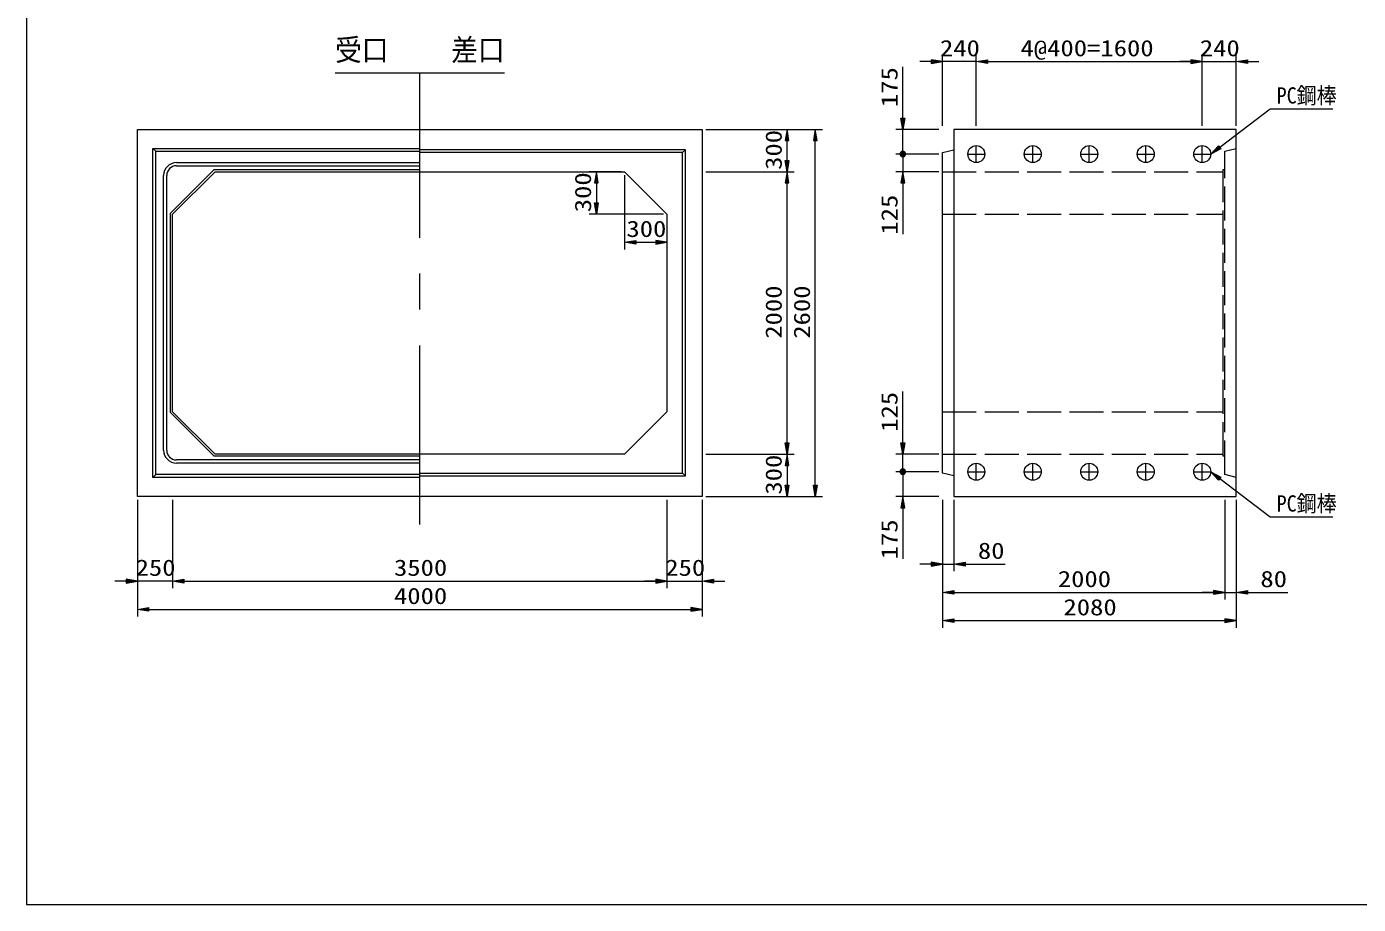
# Model space of a CAD drawing. Units: millimetres on the paper. Extents: x 18 to 410, y 10 to 287.
# Drawn here: x 18 to 253.7, y 10 to 165.4 of the extents above; entities that cross this region are included whole.
import ezdxf
from ezdxf.enums import TextEntityAlignment as Align

# ---------------------------------------------------------------- set-up
doc = ezdxf.new("R2010")
doc.units = ezdxf.units.MM
doc.linetypes.add('DASHED', pattern=[7.5, 6, -1.5])
doc.linetypes.add('USER1', pattern=[50.8, 31.75, -6.35, 6.35, -6.35])
for name, color, linetype, lineweight in [('0_7', 7, 'Continuous', 13), ('Layer1', 3, 'Continuous', 13), ('Layer2', 6, 'USER1', 13), ('Layer3', 7, 'Continuous', 13), ('Layer4', 4, 'DASHED', 13), ('Layer7', 9, 'Continuous', 13)]:
    doc.layers.add(name, color=color, linetype=linetype, lineweight=lineweight)
doc.styles.add('ＭＳ ゴシック', font='')
doc.styles.get('ＭＳ ゴシック').set_extended_font_data('MS Gothic')

msp = doc.modelspace()

# ---------------------------------------------------------------- hatches: boundary and pattern name
at = {"layer": 'Layer1'}
for points in [[(178.094, 159.575), (178.094, 158.908), (180.094, 159.242)], [(188.094, 159.575), (188.094, 158.908), (186.094, 159.242)], [(188.094, 159.575), (188.094, 158.908), (186.094, 159.242)], [(224.094, 159.575), (224.094, 158.908), (226.094, 159.242)], [(224.094, 159.575), (224.094, 158.908), (226.094, 159.242)], [(234.094, 159.575), (234.094, 158.908), (232.094, 159.242)], [(172.76, 149.242), (173.427, 149.242), (173.094, 147.242)], [(152.26, 145.242), (152.927, 145.242), (152.594, 147.242)], [(157.26, 145.242), (157.927, 145.242), (157.594, 147.242)], [(229.387, 143.814), (227.594, 142.867), (228.983, 144.344)], [(152.26, 141.742), (152.927, 141.742), (152.594, 139.742)], [(173.124, 143.349), (173.034, 143.343), (172.974, 143.332), (172.917, 143.313), (172.863, 143.287), (172.812, 143.255), (172.765, 143.217), (172.724, 143.173), (172.688, 143.124), (172.659, 143.071), (172.637, 143.015), (172.622, 142.957), (172.615, 142.897), (172.615, 142.837), (172.622, 142.777), (172.637, 142.718), (172.659, 142.662), (172.688, 142.609), (172.724, 142.561), (172.765, 142.517), (172.812, 142.478), (172.863, 142.446), (172.917, 142.42), (172.974, 142.402), (173.063, 142.385), (173.094, 142.387), (173.094, 142.867)], [(173.124, 143.349), (173.034, 143.343), (172.974, 143.332), (172.917, 143.313), (172.863, 143.287), (172.812, 143.255), (172.765, 143.217), (172.724, 143.173), (172.688, 143.124), (172.659, 143.071), (172.637, 143.015), (172.622, 142.957), (172.615, 142.897), (172.615, 142.837), (172.622, 142.777), (172.637, 142.718), (172.659, 142.662), (172.688, 142.609), (172.724, 142.561), (172.765, 142.517), (172.812, 142.478), (172.863, 142.446), (172.917, 142.42), (172.974, 142.402), (173.063, 142.385), (173.094, 142.387), (173.094, 142.867)], [(173.063, 142.385), (173.154, 142.39), (173.213, 142.402), (173.27, 142.42), (173.325, 142.446), (173.376, 142.478), (173.422, 142.517), (173.464, 142.561), (173.499, 142.609), (173.528, 142.662), (173.55, 142.718), (173.565, 142.777), (173.573, 142.837), (173.573, 142.897), (173.565, 142.957), (173.55, 143.015), (173.528, 143.071), (173.499, 143.124), (173.464, 143.173), (173.422, 143.217), (173.376, 143.255), (173.325, 143.287), (173.27, 143.313), (173.213, 143.332), (173.124, 143.349), (173.094, 143.347), (173.094, 142.867)], [(173.063, 142.385), (173.154, 142.39), (173.213, 142.402), (173.27, 142.42), (173.325, 142.446), (173.376, 142.478), (173.422, 142.517), (173.464, 142.561), (173.499, 142.609), (173.528, 142.662), (173.55, 142.718), (173.565, 142.777), (173.573, 142.837), (173.573, 142.897), (173.565, 142.957), (173.55, 143.015), (173.528, 143.071), (173.499, 143.124), (173.464, 143.173), (173.422, 143.217), (173.376, 143.255), (173.325, 143.287), (173.27, 143.313), (173.213, 143.332), (173.124, 143.349), (173.094, 143.347), (173.094, 142.867)], [(118.51, 137.742), (119.177, 137.742), (118.844, 139.742)], [(152.26, 137.742), (152.927, 137.742), (152.594, 139.742)], [(172.76, 137.742), (173.427, 137.742), (173.094, 139.742)], [(118.51, 134.242), (119.177, 134.242), (118.844, 132.242)], [(125.844, 127.575), (125.844, 126.908), (123.844, 127.242)], [(129.344, 127.575), (129.344, 126.908), (131.344, 127.242)], [(152.26, 91.742), (152.927, 91.742), (152.594, 89.742)], [(152.26, 87.742), (152.927, 87.742), (152.594, 89.742)], [(172.76, 91.742), (173.427, 91.742), (173.094, 89.742)], [(173.124, 87.099), (173.034, 87.093), (172.974, 87.082), (172.917, 87.063), (172.863, 87.037), (172.812, 87.005), (172.765, 86.967), (172.724, 86.923), (172.688, 86.874), (172.659, 86.821), (172.637, 86.765), (172.622, 86.707), (172.615, 86.647), (172.615, 86.587), (172.622, 86.527), (172.637, 86.468), (172.659, 86.412), (172.688, 86.359), (172.724, 86.311), (172.765, 86.267), (172.812, 86.228), (172.863, 86.196), (172.917, 86.17), (172.974, 86.152), (173.063, 86.135), (173.094, 86.137), (173.094, 86.617)], [(173.124, 87.099), (173.034, 87.093), (172.974, 87.082), (172.917, 87.063), (172.863, 87.037), (172.812, 87.005), (172.765, 86.967), (172.724, 86.923), (172.688, 86.874), (172.659, 86.821), (172.637, 86.765), (172.622, 86.707), (172.615, 86.647), (172.615, 86.587), (172.622, 86.527), (172.637, 86.468), (172.659, 86.412), (172.688, 86.359), (172.724, 86.311), (172.765, 86.267), (172.812, 86.228), (172.863, 86.196), (172.917, 86.17), (172.974, 86.152), (173.063, 86.135), (173.094, 86.137), (173.094, 86.617)], [(173.063, 86.135), (173.154, 86.14), (173.213, 86.152), (173.27, 86.17), (173.325, 86.196), (173.376, 86.228), (173.422, 86.267), (173.464, 86.311), (173.499, 86.359), (173.528, 86.412), (173.55, 86.468), (173.565, 86.527), (173.573, 86.587), (173.573, 86.647), (173.565, 86.707), (173.55, 86.765), (173.528, 86.821), (173.499, 86.874), (173.464, 86.923), (173.422, 86.967), (173.376, 87.005), (173.325, 87.037), (173.27, 87.063), (173.213, 87.082), (173.124, 87.099), (173.094, 87.097), (173.094, 86.617)], [(173.063, 86.135), (173.154, 86.14), (173.213, 86.152), (173.27, 86.17), (173.325, 86.196), (173.376, 86.228), (173.422, 86.267), (173.464, 86.311), (173.499, 86.359), (173.528, 86.412), (173.55, 86.468), (173.565, 86.527), (173.573, 86.587), (173.573, 86.647), (173.565, 86.707), (173.55, 86.765), (173.528, 86.821), (173.499, 86.874), (173.464, 86.923), (173.422, 86.967), (173.376, 87.005), (173.325, 87.037), (173.27, 87.063), (173.213, 87.082), (173.124, 87.099), (173.094, 87.097), (173.094, 86.617)], [(228.983, 85.139), (227.594, 86.617), (229.387, 85.67)], [(152.26, 84.242), (152.927, 84.242), (152.594, 82.242)], [(157.26, 84.242), (157.927, 84.242), (157.594, 82.242)], [(172.76, 80.242), (173.427, 80.242), (173.094, 82.242)], [(178.094, 70.575), (178.094, 69.908), (180.094, 70.242)], [(184.094, 70.575), (184.094, 69.908), (182.094, 70.242)], [(35.594, 67.575), (35.594, 66.908), (37.594, 67.242)], [(45.844, 67.575), (45.844, 66.908), (43.844, 67.242)], [(45.844, 67.575), (45.844, 66.908), (43.844, 67.242)], [(129.344, 67.575), (129.344, 66.908), (131.344, 67.242)], [(129.344, 67.575), (129.344, 66.908), (131.344, 67.242)], [(139.594, 67.575), (139.594, 66.908), (137.594, 67.242)], [(182.094, 65.575), (182.094, 64.908), (180.094, 65.242)], [(228.094, 65.575), (228.094, 64.908), (230.094, 65.242)], [(228.094, 65.575), (228.094, 64.908), (230.094, 65.242)], [(234.094, 65.575), (234.094, 64.908), (232.094, 65.242)], [(39.594, 62.575), (39.594, 61.908), (37.594, 62.242)], [(135.594, 62.575), (135.594, 61.908), (137.594, 62.242)], [(182.094, 60.575), (182.094, 59.908), (180.094, 60.242)], [(230.094, 60.575), (230.094, 59.908), (232.094, 60.242)]]:
    msp.add_hatch(color=256, dxfattribs=at).paths.add_polyline_path(points)

# ---------------------------------------------------------------- linework, layer by layer
at = {"layer": '0_7'}
for p, q in [((18, 287), (18, 10)), ((18, 10), (410, 10))]:
    msp.add_line(p, q, dxfattribs=at)
at = {"layer": 'Layer1'}
for p, q in [((180.094, 147.867), (180.094, 160.492)), ((186.094, 147.867), (186.094, 160.492)), ((186.094, 147.867), (186.094, 160.492)), ((226.094, 147.867), (226.094, 160.492)), ((226.094, 147.867), (226.094, 160.492)), ((232.094, 147.867), (232.094, 160.492)), ((173.094, 149.242), (173.094, 158.32)), ((178.094, 159.242), (176.094, 159.242)), ((186.094, 159.242), (180.094, 159.242)), ((188.094, 159.242), (224.094, 159.242)), ((188.094, 159.242), (190.094, 159.242)), ((224.094, 159.242), (222.094, 159.242)), ((226.094, 159.242), (232.094, 159.242)), ((234.094, 159.242), (236.094, 159.242)), ((229.185, 144.079), (238.094, 150.867)), ((238.094, 150.867), (239.094, 150.867)), ((239.094, 150.867), (249.182, 150.867)), ((138.219, 147.242), (153.844, 147.242)), ((138.219, 147.242), (158.844, 147.242)), ((179.469, 147.242), (171.844, 147.242)), ((173.094, 142.867), (173.094, 147.242)), ((173.094, 144.867), (173.094, 146.867)), ((152.594, 141.742), (152.594, 145.242)), ((157.594, 84.242), (157.594, 145.242)), ((173.094, 142.867), (173.094, 144.867)), ((179.469, 142.867), (171.844, 142.867)), ((179.469, 142.867), (171.844, 142.867)), ((173.094, 142.867), (173.094, 139.742)), ((173.094, 142.867), (173.094, 140.867)), ((123.219, 139.742), (117.594, 139.742)), ((123.844, 139.117), (123.844, 125.992)), ((138.219, 139.742), (153.844, 139.742)), ((138.219, 139.742), (153.844, 139.742)), ((179.469, 139.742), (171.844, 139.742)), ((173.094, 140.867), (173.094, 138.867)), ((118.844, 137.742), (118.844, 134.242)), ((152.594, 91.742), (152.594, 137.742)), ((173.094, 137.742), (173.094, 128.663)), ((130.719, 132.242), (117.594, 132.242)), ((131.344, 131.617), (131.344, 125.992)), ((125.844, 127.242), (129.344, 127.242)), ((173.094, 91.742), (173.094, 100.82)), ((138.219, 89.742), (153.844, 89.742)), ((138.219, 89.742), (153.844, 89.742)), ((179.469, 89.742), (171.844, 89.742)), ((173.094, 88.617), (173.094, 90.617)), ((173.094, 86.617), (173.094, 89.742)), ((152.594, 87.742), (152.594, 84.242)), ((173.094, 86.617), (173.094, 88.617)), ((179.469, 86.617), (171.844, 86.617)), ((179.469, 86.617), (171.844, 86.617)), ((173.094, 86.617), (173.094, 82.242)), ((173.094, 86.617), (173.094, 84.617)), ((229.185, 85.405), (238.094, 78.617)), ((173.094, 84.617), (173.094, 82.617)), ((37.594, 81.617), (37.594, 65.992)), ((37.594, 81.617), (37.594, 60.992)), ((43.844, 81.617), (43.844, 65.992)), ((43.844, 81.617), (43.844, 65.992)), ((131.344, 81.617), (131.344, 65.992)), ((131.344, 81.617), (131.344, 65.992)), ((137.594, 81.617), (137.594, 65.992)), ((137.594, 81.617), (137.594, 60.992)), ((138.219, 82.242), (153.844, 82.242)), ((138.219, 82.242), (158.844, 82.242)), ((179.469, 82.242), (171.844, 82.242)), ((173.094, 80.242), (173.094, 71.163)), ((180.094, 81.617), (180.094, 68.992)), ((180.094, 81.617), (180.094, 63.992)), ((180.094, 81.617), (180.094, 58.992)), ((182.094, 81.617), (182.094, 68.992)), ((230.094, 81.617), (230.094, 63.992)), ((230.094, 81.617), (230.094, 63.992)), ((232.094, 81.617), (232.094, 63.992)), ((232.094, 81.617), (232.094, 58.992)), ((238.094, 78.617), (239.094, 78.617)), ((239.094, 78.617), (249.182, 78.617)), ((178.094, 70.242), (176.094, 70.242)), ((180.094, 70.242), (182.094, 70.242)), ((184.094, 70.242), (191.229, 70.242)), ((35.594, 67.242), (33.594, 67.242)), ((43.844, 67.242), (37.594, 67.242)), ((45.844, 67.242), (129.344, 67.242)), ((45.844, 67.242), (47.844, 67.242)), ((129.344, 67.242), (127.344, 67.242)), ((131.344, 67.242), (137.594, 67.242)), ((139.594, 67.242), (141.594, 67.242)), ((182.094, 65.242), (228.094, 65.242)), ((228.094, 65.242), (226.094, 65.242)), ((230.094, 65.242), (232.094, 65.242)), ((234.094, 65.242), (241.229, 65.242)), ((39.594, 62.242), (135.594, 62.242)), ((182.094, 60.242), (230.094, 60.242))]:
    msp.add_line(p, q, dxfattribs=at)
for points in [[(178.094, 159.575), (178.094, 158.908), (180.094, 159.242)], [(188.094, 159.575), (188.094, 158.908), (186.094, 159.242)], [(188.094, 159.575), (188.094, 158.908), (186.094, 159.242)], [(224.094, 159.575), (224.094, 158.908), (226.094, 159.242)], [(224.094, 159.575), (224.094, 158.908), (226.094, 159.242)], [(234.094, 159.575), (234.094, 158.908), (232.094, 159.242)], [(172.76, 149.242), (173.427, 149.242), (173.094, 147.242)], [(152.26, 145.242), (152.927, 145.242), (152.594, 147.242)], [(157.26, 145.242), (157.927, 145.242), (157.594, 147.242)], [(229.387, 143.814), (227.594, 142.867), (228.983, 144.344)], [(152.26, 141.742), (152.927, 141.742), (152.594, 139.742)], [(173.124, 143.349), (173.034, 143.343), (172.974, 143.332), (172.917, 143.313), (172.863, 143.287), (172.812, 143.255), (172.765, 143.217), (172.724, 143.173), (172.688, 143.124), (172.659, 143.071), (172.637, 143.015), (172.622, 142.957), (172.615, 142.897), (172.615, 142.837), (172.622, 142.777), (172.637, 142.718), (172.659, 142.662), (172.688, 142.609), (172.724, 142.561), (172.765, 142.517), (172.812, 142.478), (172.863, 142.446), (172.917, 142.42), (172.974, 142.402), (173.063, 142.385), (173.094, 142.387), (173.094, 142.867)], [(173.124, 143.349), (173.034, 143.343), (172.974, 143.332), (172.917, 143.313), (172.863, 143.287), (172.812, 143.255), (172.765, 143.217), (172.724, 143.173), (172.688, 143.124), (172.659, 143.071), (172.637, 143.015), (172.622, 142.957), (172.615, 142.897), (172.615, 142.837), (172.622, 142.777), (172.637, 142.718), (172.659, 142.662), (172.688, 142.609), (172.724, 142.561), (172.765, 142.517), (172.812, 142.478), (172.863, 142.446), (172.917, 142.42), (172.974, 142.402), (173.063, 142.385), (173.094, 142.387), (173.094, 142.867)], [(173.063, 142.385), (173.154, 142.39), (173.213, 142.402), (173.27, 142.42), (173.325, 142.446), (173.376, 142.478), (173.422, 142.517), (173.464, 142.561), (173.499, 142.609), (173.528, 142.662), (173.55, 142.718), (173.565, 142.777), (173.573, 142.837), (173.573, 142.897), (173.565, 142.957), (173.55, 143.015), (173.528, 143.071), (173.499, 143.124), (173.464, 143.173), (173.422, 143.217), (173.376, 143.255), (173.325, 143.287), (173.27, 143.313), (173.213, 143.332), (173.124, 143.349), (173.094, 143.347), (173.094, 142.867)], [(173.063, 142.385), (173.154, 142.39), (173.213, 142.402), (173.27, 142.42), (173.325, 142.446), (173.376, 142.478), (173.422, 142.517), (173.464, 142.561), (173.499, 142.609), (173.528, 142.662), (173.55, 142.718), (173.565, 142.777), (173.573, 142.837), (173.573, 142.897), (173.565, 142.957), (173.55, 143.015), (173.528, 143.071), (173.499, 143.124), (173.464, 143.173), (173.422, 143.217), (173.376, 143.255), (173.325, 143.287), (173.27, 143.313), (173.213, 143.332), (173.124, 143.349), (173.094, 143.347), (173.094, 142.867)], [(118.51, 137.742), (119.177, 137.742), (118.844, 139.742)], [(152.26, 137.742), (152.927, 137.742), (152.594, 139.742)], [(172.76, 137.742), (173.427, 137.742), (173.094, 139.742)], [(118.51, 134.242), (119.177, 134.242), (118.844, 132.242)], [(125.844, 127.575), (125.844, 126.908), (123.844, 127.242)], [(129.344, 127.575), (129.344, 126.908), (131.344, 127.242)], [(152.26, 91.742), (152.927, 91.742), (152.594, 89.742)], [(152.26, 87.742), (152.927, 87.742), (152.594, 89.742)], [(172.76, 91.742), (173.427, 91.742), (173.094, 89.742)], [(173.124, 87.099), (173.034, 87.093), (172.974, 87.082), (172.917, 87.063), (172.863, 87.037), (172.812, 87.005), (172.765, 86.967), (172.724, 86.923), (172.688, 86.874), (172.659, 86.821), (172.637, 86.765), (172.622, 86.707), (172.615, 86.647), (172.615, 86.587), (172.622, 86.527), (172.637, 86.468), (172.659, 86.412), (172.688, 86.359), (172.724, 86.311), (172.765, 86.267), (172.812, 86.228), (172.863, 86.196), (172.917, 86.17), (172.974, 86.152), (173.063, 86.135), (173.094, 86.137), (173.094, 86.617)], [(173.124, 87.099), (173.034, 87.093), (172.974, 87.082), (172.917, 87.063), (172.863, 87.037), (172.812, 87.005), (172.765, 86.967), (172.724, 86.923), (172.688, 86.874), (172.659, 86.821), (172.637, 86.765), (172.622, 86.707), (172.615, 86.647), (172.615, 86.587), (172.622, 86.527), (172.637, 86.468), (172.659, 86.412), (172.688, 86.359), (172.724, 86.311), (172.765, 86.267), (172.812, 86.228), (172.863, 86.196), (172.917, 86.17), (172.974, 86.152), (173.063, 86.135), (173.094, 86.137), (173.094, 86.617)], [(173.063, 86.135), (173.154, 86.14), (173.213, 86.152), (173.27, 86.17), (173.325, 86.196), (173.376, 86.228), (173.422, 86.267), (173.464, 86.311), (173.499, 86.359), (173.528, 86.412), (173.55, 86.468), (173.565, 86.527), (173.573, 86.587), (173.573, 86.647), (173.565, 86.707), (173.55, 86.765), (173.528, 86.821), (173.499, 86.874), (173.464, 86.923), (173.422, 86.967), (173.376, 87.005), (173.325, 87.037), (173.27, 87.063), (173.213, 87.082), (173.124, 87.099), (173.094, 87.097), (173.094, 86.617)], [(173.063, 86.135), (173.154, 86.14), (173.213, 86.152), (173.27, 86.17), (173.325, 86.196), (173.376, 86.228), (173.422, 86.267), (173.464, 86.311), (173.499, 86.359), (173.528, 86.412), (173.55, 86.468), (173.565, 86.527), (173.573, 86.587), (173.573, 86.647), (173.565, 86.707), (173.55, 86.765), (173.528, 86.821), (173.499, 86.874), (173.464, 86.923), (173.422, 86.967), (173.376, 87.005), (173.325, 87.037), (173.27, 87.063), (173.213, 87.082), (173.124, 87.099), (173.094, 87.097), (173.094, 86.617)], [(228.983, 85.139), (227.594, 86.617), (229.387, 85.67)], [(152.26, 84.242), (152.927, 84.242), (152.594, 82.242)], [(157.26, 84.242), (157.927, 84.242), (157.594, 82.242)], [(172.76, 80.242), (173.427, 80.242), (173.094, 82.242)], [(178.094, 70.575), (178.094, 69.908), (180.094, 70.242)], [(184.094, 70.575), (184.094, 69.908), (182.094, 70.242)], [(35.594, 67.575), (35.594, 66.908), (37.594, 67.242)], [(45.844, 67.575), (45.844, 66.908), (43.844, 67.242)], [(45.844, 67.575), (45.844, 66.908), (43.844, 67.242)], [(129.344, 67.575), (129.344, 66.908), (131.344, 67.242)], [(129.344, 67.575), (129.344, 66.908), (131.344, 67.242)], [(139.594, 67.575), (139.594, 66.908), (137.594, 67.242)], [(182.094, 65.575), (182.094, 64.908), (180.094, 65.242)], [(228.094, 65.575), (228.094, 64.908), (230.094, 65.242)], [(228.094, 65.575), (228.094, 64.908), (230.094, 65.242)], [(234.094, 65.575), (234.094, 64.908), (232.094, 65.242)], [(39.594, 62.575), (39.594, 61.908), (37.594, 62.242)], [(135.594, 62.575), (135.594, 61.908), (137.594, 62.242)], [(182.094, 60.575), (182.094, 59.908), (180.094, 60.242)], [(230.094, 60.575), (230.094, 59.908), (232.094, 60.242)]]:
    msp.add_lwpolyline(points, close=True, dxfattribs=at)
at = {"layer": 'Layer2'}
msp.add_line((87.594, 77.242), (87.594, 157.242), dxfattribs=at)
at = {"layer": 'Layer3'}
for p, q in [((37.594, 82.242), (37.594, 147.242)), ((37.594, 147.242), (137.594, 147.242)), ((137.594, 147.242), (137.594, 82.242)), ((232.094, 147.242), (182.094, 147.242)), ((182.094, 147.242), (182.094, 82.242)), ((232.094, 82.242), (232.094, 147.242)), ((40.344, 85.617), (40.344, 143.867)), ((40.344, 143.867), (87.594, 143.867)), ((40.344, 143.867), (40.844, 143.367)), ((186.094, 141.367), (186.094, 144.367)), ((196.094, 141.367), (196.094, 144.367)), ((206.094, 141.367), (206.094, 144.367)), ((216.094, 141.367), (216.094, 144.367)), ((226.094, 141.367), (226.094, 144.367)), ((40.844, 86.117), (40.844, 143.367)), ((40.844, 143.367), (87.594, 143.367)), ((134.594, 143.617), (87.594, 143.617)), ((134.094, 143.117), (87.594, 143.117)), ((134.594, 143.617), (134.094, 143.117)), ((134.094, 86.367), (134.094, 143.117)), ((134.594, 85.867), (134.594, 143.617)), ((180.094, 143.117), (182.094, 143.617)), ((180.094, 86.367), (180.094, 143.117)), ((184.594, 142.867), (187.594, 142.867)), ((194.594, 142.867), (197.594, 142.867)), ((204.594, 142.867), (207.594, 142.867)), ((214.594, 142.867), (217.594, 142.867)), ((224.594, 142.867), (227.594, 142.867)), ((43.469, 132.397), (51.188, 140.117)), ((43.844, 132.242), (51.344, 139.742)), ((44.519, 141.342), (87.594, 141.342)), ((44.519, 140.792), (87.594, 140.792)), ((51.188, 140.117), (87.594, 140.117)), ((51.344, 139.742), (123.844, 139.742)), ((123.844, 139.742), (131.344, 132.242)), ((42.244, 90.417), (42.244, 139.067)), ((42.794, 90.417), (42.794, 139.067)), ((43.469, 97.086), (43.469, 132.397)), ((43.844, 97.242), (43.844, 132.242)), ((131.344, 132.242), (131.344, 97.242)), ((51.188, 89.367), (43.469, 97.086)), ((51.344, 89.742), (43.844, 97.242)), ((131.344, 97.242), (123.844, 89.742)), ((123.844, 89.742), (51.344, 89.742)), ((87.594, 88.692), (44.519, 88.692)), ((87.594, 88.142), (44.519, 88.142)), ((87.594, 89.367), (51.188, 89.367)), ((186.094, 85.117), (186.094, 88.117)), ((196.094, 85.117), (196.094, 88.117)), ((206.094, 85.117), (206.094, 88.117)), ((216.094, 85.117), (216.094, 88.117)), ((226.094, 85.117), (226.094, 88.117)), ((40.344, 85.617), (40.844, 86.117)), ((87.594, 85.617), (40.344, 85.617)), ((87.594, 86.117), (40.844, 86.117)), ((87.594, 86.367), (134.094, 86.367)), ((87.594, 85.867), (134.594, 85.867)), ((134.594, 85.867), (134.094, 86.367)), ((182.094, 85.867), (180.094, 86.367)), ((184.594, 86.617), (187.594, 86.617)), ((194.594, 86.617), (197.594, 86.617)), ((204.594, 86.617), (207.594, 86.617)), ((214.594, 86.617), (217.594, 86.617)), ((224.594, 86.617), (227.594, 86.617)), ((137.594, 82.242), (37.594, 82.242)), ((182.094, 82.242), (232.094, 82.242))]:
    msp.add_line(p, q, dxfattribs=at)
for centre in [(186.094, 142.867), (196.094, 142.867), (206.094, 142.867), (216.094, 142.867), (226.094, 142.867), (186.094, 86.617), (196.094, 86.617), (206.094, 86.617), (216.094, 86.617), (226.094, 86.617)]:
    msp.add_circle(centre, 1.5, dxfattribs=at)
for centre, radius, start, end in [((44.519, 139.067), 2.275, 90, 180), ((44.519, 139.067), 1.725, 90, 180), ((44.519, 90.417), 2.275, 180, 270), ((44.519, 90.417), 1.725, 180, 270)]:
    msp.add_arc(centre, radius, start, end, dxfattribs=at)
at = {"layer": 'Layer4'}
for p, q in [((230.094, 143.367), (232.094, 143.867)), ((230.094, 86.117), (230.094, 143.367)), ((180.094, 139.742), (229.794, 139.742)), ((229.794, 89.367), (229.794, 140.117)), ((229.794, 140.117), (230.094, 140.117)), ((180.094, 132.242), (229.794, 132.242)), ((180.094, 97.242), (229.794, 97.242)), ((180.094, 89.742), (229.794, 89.742)), ((230.094, 89.367), (229.794, 89.367)), ((232.094, 85.617), (230.094, 86.117))]:
    msp.add_line(p, q, dxfattribs=at)
at = {"layer": 'Layer7'}
msp.add_line((72.594, 157.242), (102.594, 157.242), dxfattribs=at)

# ---------------------------------------------------------------- texts
at = {"layer": 'Layer1', "color": 9, "style": 'ＭＳ ゴシック'}
for s, width, p in [('240', 1.2, (179.665, 159.312)), ('4@400=1600', 1.2, (193.922, 159.312)), ('240', 1.2, (225.665, 159.312)), ('PC鋼棒', 0.9, (239.262, 150.937)), ('300', 1.2, (124.165, 127.312)), ('PC鋼棒', 0.9, (239.262, 78.687)), ('80', 1.2, (186.376, 70.312)), ('250', 1.2, (37.29, 67.312)), ('3500', 1.2, (83.022, 67.312)), ('250', 1.2, (131.04, 67.312)), ('2000', 1.2, (200.522, 65.312)), ('80', 1.2, (236.376, 65.312)), ('4000', 1.2, (83.022, 62.312)), ('2080', 1.2, (201.522, 60.312))]:
    msp.add_text(s, height=2.886, dxfattribs=dict(at, width=width)).set_placement(p, align=Align.BOTTOM_LEFT)
at = {"layer": 'Layer1', "color": 9, "style": 'ＭＳ ゴシック', "width": 1.2}
for s, p in [('175', (173.024, 151.181)), ('300', (152.524, 140.063)), ('300', (118.774, 132.563)), ('125', (173.024, 128.602)), ('2000', (152.524, 110.17)), ('2600', (157.524, 110.17)), ('125', (173.024, 93.681)), ('300', (152.524, 82.563)), ('175', (173.024, 71.102))]:
    msp.add_text(s, height=2.886, rotation=90, dxfattribs=at).set_placement(p, align=Align.BOTTOM_LEFT)
at = {"layer": 'Layer7', "style": 'ＭＳ ゴシック', "width": 0.9}
msp.add_text('受口', height=3.848, dxfattribs=at).set_placement((72.594, 158.242), align=Align.BOTTOM_LEFT)
msp.add_text('差口', height=3.848, dxfattribs=at).set_placement((102.594, 158.242), align=Align.BOTTOM_RIGHT)

doc.saveas('drawing.dxf')
